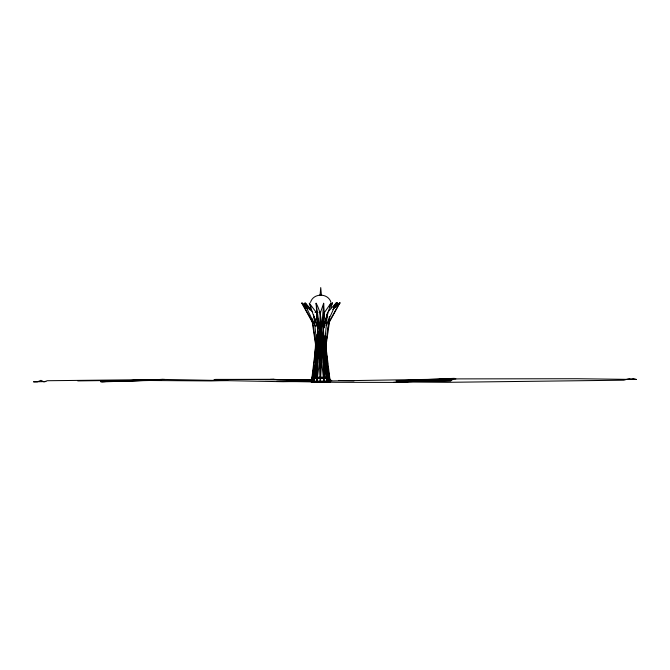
<?xml version="1.0" encoding="UTF-8"?>
<svg xmlns="http://www.w3.org/2000/svg" width="670" height="670" viewBox="0 0 670 670"><rect width="100%" height="100%" fill="white"/><g stroke="black" fill="none" stroke-linecap="round" stroke-linejoin="round"><path stroke-width="1" d="M329.38 316.408L325.503 345.988L325.528 339.849M325.662 344.02L325.687 339.941M320.327 382.252L320.562 346.139L321.701 363.115L323.987 382.252L324.205 346.139L327.153 382.252L323.945 363.115L322.521 346.139L320.327 382.252L318.652 346.139L317.178 363.115L313.786 382.252L317.078 346.139L317.17 363.115M317.915 328.786L316.743 382.252L319.314 363.115L319.632 328.786M315.905 340.184L315.805 346.331L312.086 320.829M316.139 353.132L316.181 351.13M326.843 315.168L323.426 328.593L324.339 345.954L324.548 337.764M324.674 344.062L324.783 339.975M316.072 346.139L315.578 363.115L311.902 382.252L316.072 346.139L315.545 353.132M313.786 382.252L315.587 363.115L316.474 335.025M314.95 358.961L315.62 340.234M315.151 356.875L315.662 342.311M312.295 318.82L316.114 346.365L316.525 335.109M322.647 346.516L323.392 329.121L330.754 303.342L324.221 312.856L321.625 329.163L322.647 346.516L324.221 312.856L323.66 303.301L320.352 312.815L318.753 346.44L316.139 303.267C323.451 316.424 321.449 331.993 320.687 346.482L319.707 329.121M315.788 346.139L315.428 353.132L315.788 346.139L311.374 382.252L312.681 375.2M313.669 314.783L317.153 346.407L317.915 331.047M316.743 382.252L318.652 346.139M315.026 359.12L315.26 355.125M319.33 363.115L320.562 346.139M315.093 359.12L315.243 357.127M314.892 377.218L315.419 370.167M315.654 367.143L315.805 365.133M323.66 303.301L321.617 329.079L324.221 312.856L323.392 329.121L327.571 312.89M315.721 353.132L315.88 351.13M315.587 363.115L317.078 346.139M324.339 345.954L327.571 312.287L326.7 317.371M315.562 365.133L312.295 382.252L313.091 375.033M312.295 382.252L314.23 368.157M325.938 344.028L326.365 340.963M326.642 338.928L326.927 336.884M327.354 333.828L327.63 331.784M327.915 329.741L328.2 327.705M328.618 324.64L328.903 322.605M329.833 319.506L325.963 346.03L325.863 339.883M311.902 382.252L314.029 368.157M315.361 377.218L317.212 366.138M311.374 382.252L313.887 368.157M313.049 373.19L313.426 371.172M320.118 294.524L320.737 287.581L321.357 294.524M330.762 307.882L332.429 302.924L330.737 305.311M329.422 307.161L330.754 303.342M326.072 325.687L336.357 302.773L328.233 311.609M331.114 305.771L332.429 302.924M335.251 307.488L337.471 302.89L334.983 305.621M310.503 302.396C313.242 292.773 328.241 292.773 330.98 302.396M327.998 324.146L339.598 302.807L332.772 309.599M328.627 323.292L339.991 302.848L338.66 304.214M333.677 306.76L336.357 302.773M333.853 307.63L337.471 302.89M337.161 305.545L339.598 302.807M337.42 305.562L339.991 302.848M396.64 382.126L405.894 381.548M407.946 381.414L416.171 380.903M418.231 380.769L453.188 378.575L394.881 382.411L335.687 382.302L276.626 381.289M410.618 380.25L396.012 380.878L455.86 378.86M414.797 380.066L454.436 378.349M393.558 382.319L452.175 379.848L442.862 380.166M163.095 379.371L103.314 381.439L164.41 379.337M101.79 381.892L161.612 379.882L130.575 380.795M397.369 381.716L401.498 381.582M410.81 381.264L421.145 380.903M427.351 380.694L440.793 380.233M104.713 381.565L100.575 381.682L105.801 381.557M111.957 381.347L127.476 380.887M227.716 380.501L211.092 380.928L132.61 380.384M265.119 379.547L313.937 379.79M112.074 381.406L160.18 380.233M45.853 381.565L33.5 381.825L37.445 381.825L40.929 380.342L43.969 381.892L47.26 380.728L165.674 379.463L283.15 381.716L459.788 378.885L577.28 378.726L636.5 379.488L633.292 378.475L631.014 379.061L629.431 378.567L623.82 380.192L447.476 382.319L396.565 381.934M77.77 380.903L107.728 380.51M397.109 381.783L408.524 381.573M410.601 381.531L451.078 380.786L397.36 381.8M258.369 379.563L314.213 380.141L271.618 379.413M214.048 379.547L274.231 379.404L215.388 379.404M319.766 295.001L321.709 295.001M314.992 312.279L317.136 312.279M318.928 312.279L320.721 312.279M312.505 377.168L328.97 377.168M312.505 378.022L328.97 378.022M313.426 378.517L328.04 378.517M313.426 382.294L328.04 382.294M328.384 379.923L330.452 379.94M270.312 379.413L280.63 379.547M286.827 379.63L313.661 379.982M327.613 380.376L331.759 380.451L327.63 380.376M272.925 379.404L314.406 380.476M327.881 380.828L331.005 380.903M338.476 380.451L354.028 380.895M313.133 323.593L301.776 303.15L307.873 309.297M312.756 312.061L304.297 303.192L315.411 326.206M312.321 321.776L302.17 303.116L306.852 307.857M310.888 309.18L305.411 303.075L307.128 306.894M301.776 303.15L306.274 307.899M302.17 303.116L306.433 307.89M304.297 303.192L306.709 306.349M315.059 318.484L318.016 329.003L309.339 303.225L316.567 312.781L319.732 329.037L316.139 303.267M310.235 310.243L305.411 303.075M309.339 303.225L311.089 307.019M314.255 316.818L314.657 318.853M326.282 364.128L327.253 369.162M327.638 371.172L329.766 382.252L329.171 377.093M325.721 363.115L329.372 382.252L325.385 346.139L325.721 363.115L324.916 336.072M327.312 366.138L330.293 382.252L326.005 347.169M328.677 373.19L330.293 382.252M325.922 371.172L326.993 377.218M328.401 373.19L329.766 382.252M327.295 367.143L327.571 369.162M327.848 371.172L329.372 382.252M325.955 349.238L326.315 352.328M326.667 355.427L327.027 358.525M327.262 360.586L327.622 363.684M327.982 366.775L328.216 368.835M328.576 371.934L328.937 375.033M326.181 364.128L327.412 377.218M326.566 367.805L327.412 377.093M317.203 319.875L316.567 312.781L317.27 320.93M317.479 322.915L317.932 327.99M317.446 322.974L317.89 328.066M324.205 346.139L327.153 382.252M325.385 346.139L325.788 351.13M325.947 353.132L326.265 357.127M326.742 363.115L326.625 359.999M325.972 351.13L326.123 353.132M325.938 347.135L326.29 353.132M325.98 348.14L326.441 357.127M318.158 333.166L318.753 346.44M322.521 346.139L323.987 382.252M325.118 335.779L325.503 345.988M326.081 341.273L326.491 352.713M325.436 339.925L325.578 344.02M325.93 340.234L326.558 357.914M316.985 340.276L317.153 346.407M324.674 371.172L324.808 377.218M323.309 328.786L323.945 363.115M320.352 312.815L320.687 346.482M321.525 328.786L321.709 363.115M316.089 342.286L316.114 346.365"/></g></svg>
